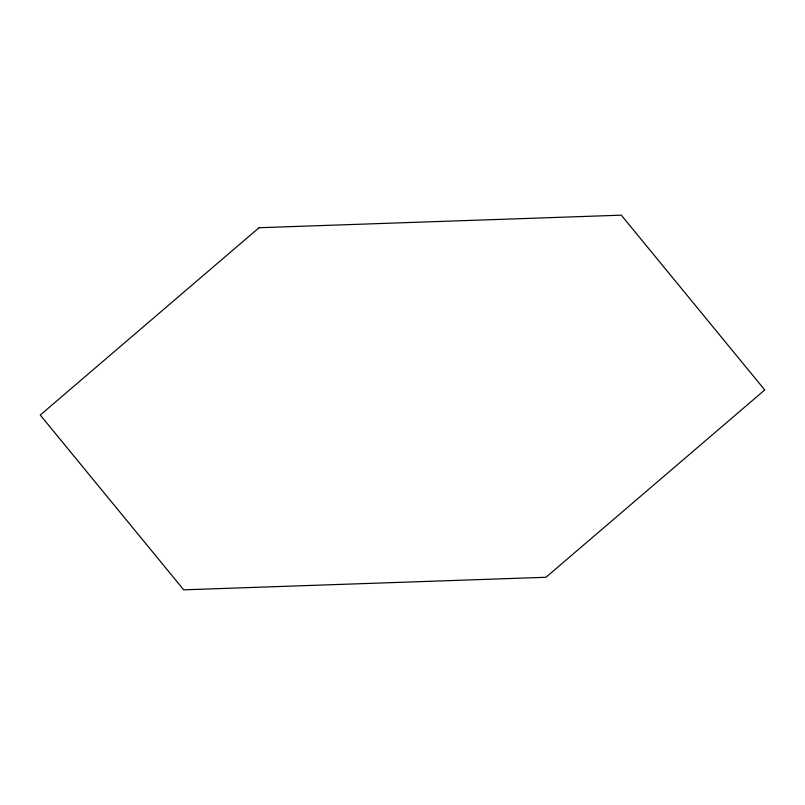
<?xml version="1.0" encoding="UTF-8"?>
<svg xmlns="http://www.w3.org/2000/svg" width="805" height="805" viewBox="0 0 805 805"><rect width="100%" height="100%" fill="white"/><g stroke="black" fill="none" stroke-linecap="round" stroke-linejoin="round"><path stroke-width="1.21" d="M259.039 227.724L40.25 415.048L183.711 589.834L545.961 577.276L764.75 389.952L621.289 215.166L259.039 227.724"/></g></svg>
